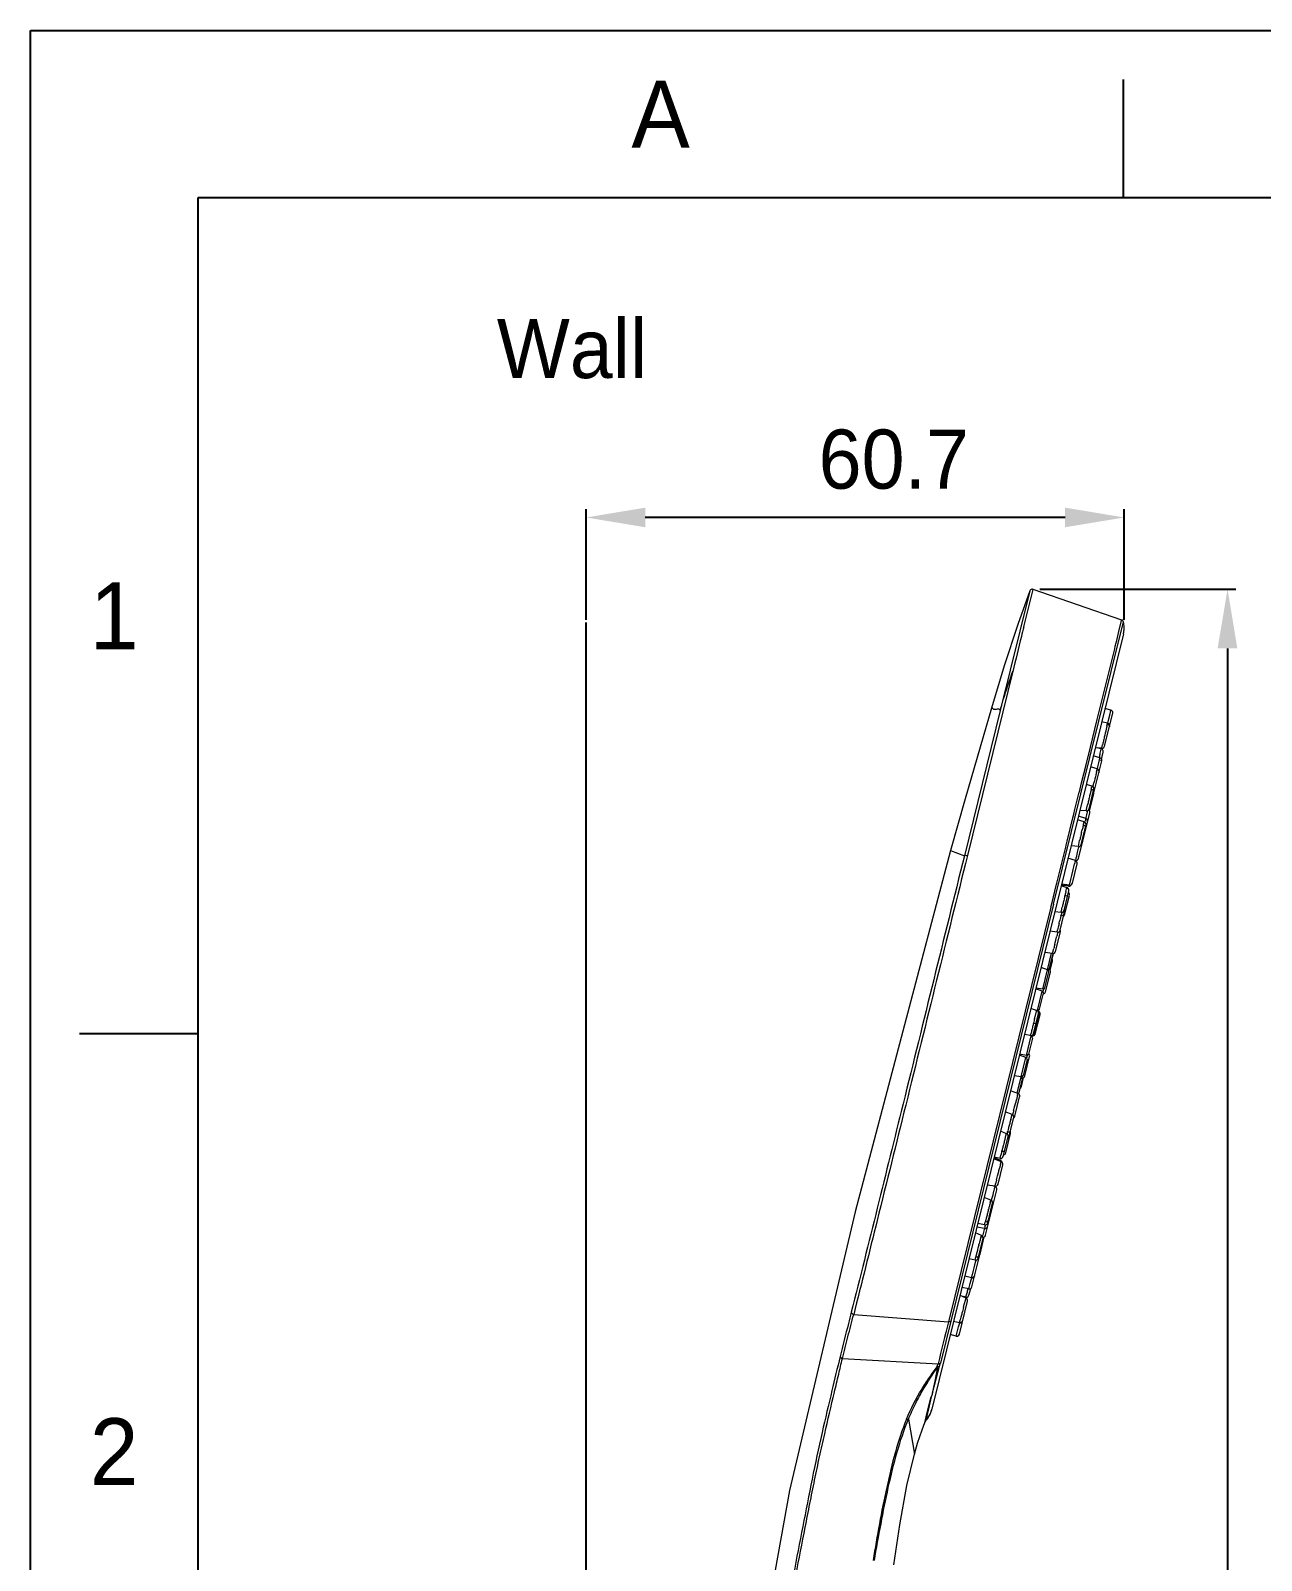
# Model space of a CAD drawing. Extents: x 8886 to 9306, y -19565 to -18971.
# Drawn here: x 8885.7 to 8989.9, y -19100.6 to -18971.2 of the extents above; entities that cross this region are included whole.
import ezdxf

# ---------------------------------------------------------------- set-up
doc = ezdxf.new("R2010")
doc.units = 0
doc.header["$MEASUREMENT"] = 0
doc.linetypes.add('HIDDEN2', pattern=[4.7625, 3.175, -1.5875])
doc.layers.get('0').update_dxf_attribs({"linetype": 'CONTINUOUS'})
doc.layers.get('DEFPOINTS').update_dxf_attribs({"linetype": 'CONTINUOUS'})
doc.layers.add('1', color=4, linetype='HIDDEN2', lineweight=13)
doc.layers.add('5', color=2, linetype='CONTINUOUS', lineweight=9)
doc.layers.add('DIM', color=2, linetype='CONTINUOUS')
doc.styles.get("Standard").update_dxf_attribs({"font": ''})
doc.styles.get('Standard').set_extended_font_data('Gulim')
doc.dimstyles.new('STANDARD$0', dxfattribs={"dimtxt": 3.5, "dimasz": 2.5, "dimexe": 0.7, "dimexo": 0.7, "dimgap": 0.5, "dimtad": 3, "dimdec": 4, "dimdsep": 46, "dimtxsty": 'Standard', "dimcen": 0, "dimclrd": 2, "dimclre": 2, "dimclrt": 4, "dimadec": 0, "dimazin": 0, "dimtp": 0.2, "dimtm": 0.1, "dimtfac": 0.5, "dimtdec": 4, "dimtmove": 1, "dimatfit": 3, "dimfxl": 1, "dimtolj": 1, "dimarcsym": 0})

# ---------------------------------------------------------------- blocks, each defined once
blk = doc.blocks.new('*D8')
at = {"layer": '5', "color": 2, "lineweight": -2, "transparency": 16777216}
for p, q in [((8932.76, -19021.05), (8932.76, -19011.68)), ((8978.28, -19021.05), (8978.28, -19011.68)), ((8973.28, -19012.38), (8937.76, -19012.38))]:
    blk.add_line(p, q, dxfattribs=at)
at = {"layer": '5', "color": 2, "transparency": 16777216}
for points in [[(8937.76, -19011.55), (8937.76, -19013.21), (8932.76, -19012.38)], [(8973.28, -19011.55), (8973.28, -19013.21), (8978.28, -19012.38)]]:
    blk.add_solid(points, dxfattribs=at)
at = {"layer": 'DEFPOINTS', "color": 0, "transparency": 16777216}
for p in [(8932.76, -19012.38), (8932.76, -19021.75), (8978.28, -19021.75)]:
    blk.add_point(p, dxfattribs=at)
at = {"layer": '5', "color": 4, "transparency": 16777216, "insert": (8958.79, -19007.48), "char_height": 5, "attachment_point": 5, "bg_fill": 3, "box_fill_scale": 1.25, "bg_fill_color": 256, "bg_fill_true_color": 13158600, "bg_fill_transparency": 0}
blk.add_mtext('\\A1;60.7', dxfattribs=at)
blk = doc.blocks.new('*D9')
at = {"layer": '5', "color": 2, "lineweight": -2, "transparency": 16777216}
for p, q in [((8971.16, -19018.45), (8987.73, -19018.45)), ((8987.03, -19023.45), (8987.03, -19231.8)), ((8933.5, -19236.8), (8987.73, -19236.8))]:
    blk.add_line(p, q, dxfattribs=at)
at = {"layer": '5', "color": 2, "transparency": 16777216}
for points in [[(8986.19, -19023.45), (8987.86, -19023.45), (8987.03, -19018.45)], [(8986.19, -19231.8), (8987.86, -19231.8), (8987.03, -19236.8)]]:
    blk.add_solid(points, dxfattribs=at)
at = {"layer": 'DEFPOINTS', "color": 0, "transparency": 16777216}
for p in [(8970.46, -19018.45), (8932.8, -19236.8), (8987.03, -19236.8)]:
    blk.add_point(p, dxfattribs=at)
at = {"layer": '5', "color": 4, "transparency": 16777216, "insert": (8981.93, -19113.39), "char_height": 5, "attachment_point": 5, "rotation": 90, "bg_fill": 3, "box_fill_scale": 1.25, "bg_fill_color": 256, "bg_fill_true_color": 13158600, "bg_fill_transparency": 0}
blk.add_mtext('\\A1;291.1', dxfattribs=at)

msp = doc.modelspace()

# ---------------------------------------------------------------- linework, layer by layer
for p, q in [((8978.227, -18985.34), (8978.227, -18975.34)), ((8899.883, -18985.34), (8899.883, -19550.997)), ((9291.6, -18985.34), (8899.883, -18985.34)), ((8899.883, -19056.047), (8889.883, -19056.047))]:
    msp.add_line(p, q)
msp.add_point((8899.883, -19056.047))
at = {"layer": '1', "color": 7, "linetype": 'Continuous'}
for p, q in [((8970.289, -19018.592), (8967.787, -19028.702)), ((8970.288, -19018.592), (8969.272, -19021.434)), ((8969.786, -19021.639), (8970.514, -19018.692)), ((8970.514, -19018.692), (8970.572, -19018.46)), ((8978.079, -19021.055), (8970.572, -19018.459)), ((8976.15, -19029.6), (8978.232, -19021.217)), ((8977.84, -19022.022), (8978.07, -19021.091)), ((8978.071, -19021.087), (8978.079, -19021.055)), ((8978.143, -19021.095), (8978.078, -19021.056)), ((8978.218, -19022.228), (8962.009, -19087.817)), ((8977.652, -19022.784), (8977.84, -19022.022)), ((8975.998, -19029.475), (8977.48, -19023.478)), ((8977.48, -19023.478), (8977.529, -19023.279)), ((8977.529, -19023.279), (8977.554, -19023.18)), ((8977.554, -19023.18), (8977.582, -19023.066)), ((8977.582, -19023.066), (8977.652, -19022.784)), ((8968.868, -19025.389), (8965.016, -19040.978)), ((8967.797, -19028.705), (8964.762, -19040.99)), ((8977.149, -19028.672), (8976.656, -19028.55)), ((8976.982, -19029.426), (8977.056, -19029.097)), ((8977.049, -19030.019), (8977.315, -19028.945)), ((8977.056, -19029.097), (8977.112, -19028.85)), ((8977.112, -19028.85), (8977.15, -19028.672)), ((8972.314, -19045.099), (8976.15, -19029.6)), ((8975.423, -19031.803), (8975.998, -19029.475)), ((8976.876, -19029.784), (8976.381, -19029.659)), ((8976.628, -19031.723), (8977.04, -19030.056)), ((8976.823, -19030.004), (8976.863, -19029.835)), ((8976.863, -19029.835), (8976.877, -19029.784)), ((8976.973, -19029.835), (8976.877, -19029.784)), ((8976.9, -19029.789), (8976.982, -19029.426)), ((8977.037, -19029.936), (8976.973, -19029.835)), ((8977.026, -19029.982), (8977.036, -19030.057)), ((8977.036, -19030.057), (8977.03, -19030.096)), ((8977.04, -19030.056), (8977.037, -19029.936)), ((8976.397, -19031.895), (8976.455, -19031.619)), ((8975.053, -19033.299), (8975.423, -19031.803)), ((8976.234, -19032.707), (8975.668, -19032.546)), ((8975.751, -19035.57), (8976.391, -19032.978)), ((8976.398, -19031.895), (8975.837, -19031.864)), ((8976.34, -19031.958), (8976.018, -19031.874)), ((8976.135, -19033.14), (8976.193, -19032.887)), ((8976.184, -19032.691), (8976.194, -19032.647)), ((8976.193, -19032.887), (8976.235, -19032.707)), ((8976.265, -19032.328), (8976.315, -19032.095)), ((8976.315, -19032.095), (8976.34, -19031.974)), ((8976.323, -19032.959), (8976.503, -19032.23)), ((8976.34, -19031.974), (8976.341, -19031.958)), ((8974.678, -19034.818), (8975.053, -19033.299)), ((8976.004, -19033.643), (8975.437, -19033.48)), ((8975.95, -19033.862), (8975.991, -19033.694)), ((8975.991, -19033.694), (8976.004, -19033.643)), ((8976.095, -19033.695), (8976.004, -19033.643)), ((8976.016, -19033.648), (8976.059, -19033.463)), ((8976.059, -19033.463), (8976.135, -19033.14)), ((8976.157, -19033.796), (8976.095, -19033.695)), ((8976.146, -19033.842), (8976.156, -19033.915)), ((8976.156, -19033.915), (8976.15, -19033.954)), ((8976.16, -19033.914), (8976.157, -19033.796)), ((8974.477, -19035.628), (8974.491, -19035.574)), ((8974.491, -19035.574), (8974.678, -19034.818)), ((8975.567, -19035.1), (8975.07, -19034.964)), ((8975.315, -19037.037), (8975.727, -19035.371)), ((8975.496, -19035.368), (8975.545, -19035.175)), ((8975.545, -19035.175), (8975.567, -19035.1)), ((8975.659, -19035.151), (8975.567, -19035.1)), ((8975.648, -19035.147), (8975.653, -19035.124)), ((8975.653, -19035.124), (8975.721, -19034.832)), ((8975.723, -19035.252), (8975.659, -19035.151)), ((8975.693, -19035.673), (8975.751, -19035.57)), ((8975.727, -19035.371), (8975.723, -19035.252)), ((8964.825, -19036.192), (8963.579, -19040.553)), ((8974.12, -19037.076), (8974.477, -19035.628)), ((8975.08, -19037.207), (8975.185, -19036.697)), ((8975.345, -19037.212), (8975.708, -19035.745)), ((8975.645, -19035.702), (8975.693, -19035.673)), ((8973.456, -19039.76), (8973.946, -19037.778)), ((8973.946, -19037.778), (8974.022, -19037.47)), ((8974.022, -19037.47), (8974.12, -19037.076)), ((8974.9, -19038.12), (8974.333, -19037.949)), ((8975.038, -19037.847), (8974.409, -19037.643)), ((8974.421, -19041.218), (8975.371, -19037.371)), ((8975.08, -19037.207), (8974.526, -19037.166)), ((8974.831, -19038.388), (8974.879, -19038.195)), ((8974.879, -19038.195), (8974.9, -19038.121)), ((8974.989, -19038.172), (8974.9, -19038.121)), ((8974.965, -19038.146), (8974.984, -19038.068)), ((8975.051, -19038.272), (8974.989, -19038.172)), ((8975.026, -19037.897), (8975.038, -19037.847)), ((8975.041, -19037.857), (8975.119, -19037.533)), ((8975.119, -19037.533), (8975.179, -19037.281)), ((8975.179, -19037.281), (8975.209, -19037.159)), ((8974.645, -19040.046), (8975.054, -19038.39)), ((8974.678, -19039.02), (8974.714, -19038.868)), ((8975.054, -19038.39), (8975.051, -19038.272)), ((8963.579, -19040.553), (8964.762, -19040.99)), ((8973.136, -19041.057), (8973.332, -19040.264)), ((8973.332, -19040.264), (8973.375, -19040.089)), ((8973.375, -19040.089), (8973.456, -19039.76)), ((8974.404, -19040.216), (8973.788, -19040.153)), ((8974.267, -19041.015), (8974.344, -19040.7)), ((8974.344, -19040.7), (8974.43, -19040.345)), ((8974.404, -19040.215), (8974.514, -19039.717)), ((8974.43, -19040.345), (8974.463, -19040.209)), ((8972.582, -19043.3), (8973.136, -19041.057)), ((8974.159, -19041.409), (8973.529, -19041.201)), ((8973.9, -19043.323), (8974.307, -19041.677)), ((8973.976, -19042.149), (8974.054, -19041.829)), ((8974.175, -19041.388), (8974.05, -19041.373)), ((8974.054, -19041.829), (8974.092, -19041.676)), ((8974.14, -19041.484), (8974.159, -19041.409)), ((8974.174, -19041.388), (8974.179, -19041.373)), ((8974.179, -19041.373), (8974.209, -19041.249)), ((8974.209, -19041.249), (8974.226, -19041.183)), ((8974.226, -19041.183), (8974.267, -19041.015)), ((8972.559, -19043.391), (8972.582, -19043.3)), ((8973.653, -19043.493), (8973.769, -19043.002)), ((8973.769, -19043.002), (8973.85, -19042.668)), ((8973.85, -19042.668), (8973.937, -19042.306)), ((8973.937, -19042.306), (8973.976, -19042.149)), ((8972.149, -19045.051), (8972.559, -19043.391)), ((8973.449, -19043.702), (8972.949, -19043.548)), ((8973.576, -19043.559), (8972.963, -19043.492)), ((8973.653, -19043.493), (8972.984, -19043.408)), ((8973.191, -19045.634), (8973.601, -19043.971)), ((8973.244, -19045.981), (8973.649, -19044.343)), ((8973.262, -19044.406), (8973.283, -19044.32)), ((8973.359, -19044.019), (8973.416, -19043.805)), ((8973.416, -19043.805), (8973.446, -19043.707)), ((8973.575, -19043.559), (8973.585, -19043.529)), ((8973.575, -19043.559), (8973.659, -19043.553)), ((8973.659, -19043.553), (8973.761, -19043.493)), ((8973.761, -19043.493), (8973.774, -19043.47)), ((8972.314, -19045.099), (8962.73, -19083.909)), ((8972.08, -19045.33), (8963.409, -19080.418)), ((8972.08, -19045.33), (8972.149, -19045.051)), ((8972.948, -19045.804), (8972.406, -19045.745)), ((8972.855, -19047.287), (8973.264, -19045.633)), ((8973.261, -19045.515), (8973.232, -19045.467)), ((8973.264, -19045.633), (8973.261, -19045.515)), ((8972.61, -19047.456), (8972.653, -19047.246)), ((8972.782, -19046.691), (8972.822, -19046.524)), ((8972.933, -19046.067), (8972.954, -19045.982)), ((8972.61, -19047.456), (8972.002, -19047.382)), ((8972.407, -19048.502), (8972.448, -19048.332)), ((8972.448, -19048.332), (8972.494, -19048.142)), ((8972.477, -19049.082), (8972.883, -19047.44)), ((8972.494, -19048.142), (8972.56, -19047.874)), ((8972.56, -19047.874), (8972.581, -19047.789)), ((8972.656, -19047.489), (8972.667, -19047.446)), ((8972.227, -19049.256), (8971.561, -19049.165)), ((8971.804, -19050.634), (8972.147, -19049.245)), ((8971.972, -19050.522), (8972.286, -19049.25)), ((8972.191, -19049.678), (8972.297, -19049.249)), ((8972.227, -19049.256), (8972.328, -19048.826)), ((8971.802, -19050.642), (8971.245, -19050.445)), ((8971.397, -19052.282), (8971.802, -19050.642)), ((8971.564, -19052.17), (8971.898, -19050.819)), ((8971.635, -19052.492), (8972.041, -19050.846)), ((8971.804, -19050.634), (8971.765, -19050.628)), ((8972.015, -19050.688), (8972.206, -19049.913)), ((8971.355, -19052.451), (8970.797, -19052.255)), ((8971.397, -19052.282), (8970.812, -19052.196)), ((8970.95, -19054.092), (8971.355, -19052.451)), ((8971.117, -19053.979), (8971.451, -19052.629)), ((8971.017, -19054.141), (8970.386, -19053.922)), ((8970.622, -19056.029), (8971.032, -19054.368)), ((8970.691, -19056.043), (8971.1, -19054.389)), ((8970.754, -19056.055), (8971.161, -19054.408)), ((8970.95, -19054.092), (8970.81, -19054.071)), ((8970.951, -19054.137), (8970.955, -19054.125)), ((8971.036, -19054.171), (8970.956, -19054.123)), ((8971.013, -19054.157), (8971.017, -19054.141)), ((8970.503, -19056.223), (8969.842, -19056.12)), ((8970.014, -19057.876), (8970.42, -19056.236)), ((8970.42, -19056.236), (8970.286, -19056.189)), ((8970.44, -19056.211), (8970.442, -19056.194)), ((8970.44, -19056.211), (8970.533, -19056.206)), ((8970.503, -19056.223), (8970.506, -19056.208)), ((8970.533, -19056.206), (8970.634, -19056.146)), ((8970.608, -19055.145), (8970.896, -19055.216)), ((8970.634, -19056.146), (8970.691, -19056.043)), ((8970.516, -19056.414), (8970.182, -19057.763)), ((8969.973, -19058.045), (8969.415, -19057.849)), ((8970.014, -19057.876), (8969.43, -19057.79)), ((8969.567, -19059.686), (8969.973, -19058.045)), ((8970.068, -19058.223), (8969.736, -19059.569)), ((8969.874, -19059.616), (8970.281, -19057.97)), ((8969.567, -19059.686), (8968.983, -19059.599)), ((8969.222, -19061.082), (8969.565, -19059.693)), ((8969.66, -19059.874), (8969.347, -19061.142)), ((8969.565, -19059.693), (8969.528, -19059.68)), ((8969.586, -19060.518), (8969.777, -19059.743)), ((8969.629, -19059.76), (8969.643, -19059.709)), ((8969.298, -19061.11), (8968.666, -19060.88)), ((8969.032, -19063.022), (8969.439, -19061.375)), ((8969.251, -19061.286), (8969.298, -19061.11)), ((8969.356, -19061.148), (8969.476, -19060.667)), ((8969.467, -19060.658), (8969.528, -19060.622)), ((8969.528, -19060.622), (8969.585, -19060.519)), ((8968.798, -19062.88), (8968.226, -19062.663)), ((8968.928, -19062.572), (8968.949, -19062.487)), ((8968.949, -19062.487), (8969.015, -19062.22)), ((8969.015, -19062.22), (8969.106, -19061.859)), ((8968.528, -19064.799), (8968.936, -19063.145)), ((8968.681, -19063.303), (8968.798, -19062.88)), ((8968.843, -19062.916), (8968.854, -19062.873)), ((8968.328, -19064.501), (8967.821, -19064.299)), ((8968.052, -19066.426), (8968.463, -19064.764)), ((8968.266, -19066.124), (8968.673, -19064.477)), ((8968.416, -19064.345), (8968.437, -19064.26)), ((8968.416, -19064.345), (8968.523, -19064.359)), ((8967.876, -19066.874), (8967.243, -19066.637)), ((8967.838, -19066.779), (8967.264, -19066.553)), ((8967.792, -19066.593), (8967.278, -19066.497)), ((8967.933, -19065.969), (8967.955, -19065.883)), ((8967.575, -19068.054), (8967.665, -19067.695)), ((8967.608, -19068.785), (8968.015, -19067.14)), ((8967.665, -19067.695), (8967.683, -19067.622)), ((8967.683, -19067.622), (8967.75, -19067.361)), ((8967.818, -19067.093), (8967.876, -19066.874)), ((8967.832, -19066.809), (8967.837, -19066.778)), ((8967.909, -19066.824), (8967.837, -19066.778)), ((8966.544, -19073.091), (8967.495, -19069.244)), ((8967.353, -19068.954), (8966.698, -19068.844)), ((8967.356, -19068.979), (8967.239, -19068.934)), ((8967.278, -19069.299), (8967.306, -19069.184)), ((8967.306, -19069.184), (8967.322, -19069.118)), ((8967.322, -19069.118), (8967.353, -19068.994)), ((8967.353, -19068.954), (8967.403, -19068.745)), ((8967.353, -19068.994), (8967.356, -19068.979)), ((8967.403, -19068.745), (8967.417, -19068.686)), ((8967.488, -19068.4), (8967.575, -19068.054)), ((8967.013, -19070.123), (8966.439, -19069.892)), ((8966.738, -19072.041), (8967.147, -19070.386)), ((8966.954, -19070.331), (8967.013, -19070.123)), ((8967.062, -19070.157), (8967.096, -19070.02)), ((8967.096, -19070.02), (8967.186, -19069.665)), ((8967.186, -19069.665), (8967.264, -19069.352)), ((8967.264, -19069.352), (8967.278, -19069.299)), ((8966.793, -19070.941), (8966.807, -19070.888)), ((8966.21, -19073.1), (8965.701, -19072.879)), ((8966.471, -19072.515), (8965.819, -19072.402)), ((8966.476, -19072.208), (8965.894, -19072.096)), ((8966.148, -19073.303), (8966.21, -19073.1)), ((8966.301, -19073.203), (8966.333, -19073.08)), ((8966.333, -19073.08), (8966.342, -19073.044)), ((8966.342, -19073.044), (8966.396, -19072.83)), ((8966.396, -19072.83), (8966.478, -19072.505)), ((8966.471, -19072.515), (8966.483, -19072.464)), ((8966.477, -19072.209), (8966.524, -19072)), ((8966.526, -19072.294), (8966.534, -19072.262)), ((8966.534, -19072.262), (8966.538, -19072.244)), ((8966.538, -19072.244), (8966.546, -19072.216)), ((8965.927, -19075.026), (8966.339, -19073.361)), ((8965.979, -19073.923), (8965.993, -19073.871)), ((8966.084, -19074.687), (8966.447, -19073.219)), ((8966.287, -19073.26), (8966.295, -19073.229)), ((8965.66, -19075.192), (8965.157, -19075.08)), ((8965.401, -19077.453), (8966.04, -19074.864)), ((8965.58, -19075.851), (8965.705, -19075.371)), ((8965.66, -19075.192), (8965.721, -19074.922)), ((8965.705, -19075.371), (8965.753, -19075.187)), ((8966.038, -19074.743), (8966.009, -19074.695)), ((8966.027, -19074.79), (8966.084, -19074.687)), ((8966.041, -19074.861), (8966.038, -19074.743)), ((8965.367, -19076.684), (8964.79, -19076.565)), ((8965.25, -19077.185), (8965.335, -19076.86)), ((8965.335, -19076.86), (8965.381, -19076.685)), ((8965.368, -19076.684), (8965.379, -19076.633)), ((8965.379, -19076.633), (8965.423, -19076.462)), ((8965.423, -19076.462), (8965.431, -19076.43)), ((8965.493, -19076.189), (8965.58, -19075.851)), ((8965.574, -19076.621), (8965.632, -19076.518)), ((8965.586, -19076.575), (8965.628, -19076.515)), ((8965.628, -19076.515), (8965.642, -19076.478)), ((8964.901, -19078.415), (8964.391, -19078.181)), ((8964.88, -19078.332), (8964.555, -19078.257)), ((8965.135, -19077.62), (8964.559, -19077.499)), ((8964.887, -19078.317), (8964.944, -19078.122)), ((8965.092, -19078.272), (8965.151, -19078.168)), ((8965.136, -19077.62), (8965.193, -19077.402)), ((8965.151, -19078.167), (8965.295, -19077.585)), ((8965.193, -19077.402), (8965.25, -19077.185)), ((8964.339, -19081.452), (8965.026, -19078.674)), ((8964.686, -19079.194), (8964.75, -19078.958)), ((8964.75, -19078.958), (8964.879, -19078.488)), ((8964.879, -19078.488), (8964.901, -19078.415)), ((8964.881, -19078.333), (8964.887, -19078.317)), ((8965.026, -19078.673), (8965.022, -19078.554)), ((8955.393, -19079.793), (8963.408, -19080.418)), ((8964.342, -19080.506), (8963.846, -19080.386)), ((8964.185, -19081.184), (8964.274, -19080.851)), ((8964.274, -19080.851), (8964.372, -19080.487)), ((8964.342, -19080.506), (8964.354, -19080.455)), ((8964.354, -19080.455), (8964.397, -19080.284)), ((8964.397, -19080.284), (8964.406, -19080.251)), ((8964.555, -19080.446), (8964.613, -19080.342)), ((8964.566, -19080.4), (8964.61, -19080.339)), ((8964.61, -19080.339), (8964.623, -19080.301)), ((8964.066, -19081.617), (8963.572, -19081.495)), ((8964.067, -19081.617), (8964.127, -19081.399)), ((8964.127, -19081.399), (8964.185, -19081.184)), ((8954.441, -19083.523), (8962.536, -19083.969)), ((8962.058, -19086.41), (8962.653, -19084.169)), ((8962.45, -19084.221), (8962.498, -19084.226)), ((8961.733, -19087.636), (8961.963, -19086.765)), ((8961.968, -19086.777), (8961.997, -19086.639)), ((8960.025, -19088.641), (8960.536, -19091.598)), ((8961.464, -19088.717), (8961.56, -19088.313)), ((8961.539, -19088.72), (8961.747, -19087.787)), ((8961.56, -19088.313), (8961.702, -19087.755)), ((8961.702, -19087.755), (8961.733, -19087.636)), ((8961.747, -19087.787), (8961.751, -19087.766)), ((8961.411, -19088.935), (8961.464, -19088.717))]:
    msp.add_line(p, q, dxfattribs=at)
for points in [[(8970.572, -19018.46), (8970.523, -19018.448), (8970.46, -19018.45), (8970.404, -19018.468), (8970.357, -19018.497), (8970.322, -19018.534), (8970.297, -19018.574), (8970.289, -19018.592)], [(8969.272, -19021.434), (8968.137, -19024.938), (8967.043, -19028.507)], [(8967.06, -19028.512), (8966.347, -19030.935), (8964.825, -19036.192)], [(8977.315, -19028.945), (8977.312, -19028.825), (8977.248, -19028.724), (8977.15, -19028.672)], [(8976.397, -19031.895), (8976.466, -19031.888), (8976.569, -19031.828), (8976.628, -19031.724)], [(8976.391, -19032.978), (8976.389, -19032.86), (8976.327, -19032.76), (8976.235, -19032.707)], [(8976.503, -19032.23), (8976.5, -19032.11), (8976.436, -19032.009), (8976.341, -19031.958)], [(8975.708, -19035.744), (8975.705, -19035.626), (8975.703, -19035.623)], [(8975.08, -19037.207), (8975.153, -19037.201), (8975.256, -19037.141), (8975.315, -19037.037)], [(8963.579, -19040.553), (8955.522, -19071.1), (8949.951, -19094.697), (8946.564, -19113.501)], [(8974.404, -19040.215), (8974.486, -19040.209), (8974.587, -19040.149), (8974.645, -19040.046)], [(8973.601, -19043.971), (8973.598, -19043.852), (8973.534, -19043.751), (8973.449, -19043.702)], [(8972.948, -19045.803), (8973.028, -19045.798), (8973.132, -19045.738), (8973.191, -19045.634)], [(8972.61, -19047.456), (8972.696, -19047.45), (8972.798, -19047.39), (8972.855, -19047.287)], [(8972.206, -19049.913), (8972.204, -19049.795), (8972.166, -19049.734)], [(8971.032, -19054.368), (8971.029, -19054.249), (8970.965, -19054.148), (8970.888, -19054.102)], [(8971.1, -19054.389), (8971.097, -19054.271), (8971.036, -19054.171)], [(8970.37, -19056.198), (8970.459, -19056.193), (8970.563, -19056.134), (8970.622, -19056.029)], [(8968.936, -19063.145), (8968.934, -19063.027), (8968.872, -19062.926), (8968.798, -19062.88)], [(8968.463, -19064.764), (8968.46, -19064.644), (8968.396, -19064.543), (8968.328, -19064.501)], [(8968.422, -19064.931), (8968.47, -19064.902), (8968.528, -19064.799)], [(8967.792, -19066.593), (8967.89, -19066.59), (8967.994, -19066.53), (8968.052, -19066.426)], [(8967.971, -19066.95), (8967.971, -19066.924), (8967.909, -19066.824)], [(8967.147, -19070.386), (8967.144, -19070.268), (8967.082, -19070.168), (8967.013, -19070.123)], [(8966.339, -19073.361), (8966.335, -19073.241), (8966.271, -19073.14), (8966.21, -19073.1)], [(8966.477, -19072.209), (8966.579, -19072.205), (8966.68, -19072.145), (8966.738, -19072.042)], [(8965.66, -19075.192), (8965.765, -19075.19), (8965.869, -19075.13), (8965.927, -19075.026)], [(8965.368, -19076.684), (8965.473, -19076.681), (8965.574, -19076.621)], [(8964.881, -19078.333), (8964.989, -19078.331), (8965.092, -19078.272)], [(8965.136, -19077.62), (8965.242, -19077.617), (8965.343, -19077.557), (8965.4, -19077.454)], [(8965.022, -19078.554), (8964.959, -19078.453), (8964.901, -19078.415)], [(8964.342, -19080.506), (8964.451, -19080.505), (8964.555, -19080.446)], [(8964.067, -19081.617), (8964.177, -19081.617), (8964.28, -19081.557), (8964.339, -19081.453)], [(8960.536, -19091.598), (8960.804, -19090.681), (8961.185, -19089.541), (8961.411, -19088.935)], [(8958.805, -19100.965), (8959.298, -19097.596), (8959.902, -19094.268), (8960.536, -19091.598)]]:
    msp.add_lwpolyline(points, dxfattribs=at)
for centre, radius, start, end in [((8978.013, -19021.27), 0.225, 13.57483, 73.01682), ((8976.149, -19021.716), 2.131, 346.17686, 349.33895), ((8976.163, -19021.719), 2.117, 347.80624, 358.26564), ((8976.129, -19021.717), 2.151, 353.65591, 2.05211), ((8976.105, -19021.717), 2.175, 358.27163, 2.03529), ((9142.427, -19068.494), 170.019, 167.00838, 167.2501), ((9050.837, -19047.381), 76.027, 166.78708, 166.99498), ((9058.147, -19049.63), 83.653, 167.35966, 167.56669), ((9128.489, -19065.359), 155.733, 167.24336, 167.3764), ((8906.95, -19017.051), 70.979, 347.30702, 347.57044), ((9229.83, -19094.24), 260.961, 166.68401, 166.84102), ((9098.071, -19063.073), 125.566, 166.54779, 166.67612), ((9032.969, -19049.406), 59.163, 166.42766, 166.74959), ((9008.368, -19043.478), 33.858, 166.14076, 166.40949), ((9037.719, -19050.649), 64.071, 167.10942, 167.42341), ((9053.862, -19054.323), 80.627, 166.8612, 167.12306), ((9048.449, -19053.058), 75.069, 166.74434, 166.86242), ((9049.902, -19056.327), 77.111, 166.17265, 166.30321), ((8974.969, -19038.061), 0.225, 346.14403, 72.0378), ((8975.153, -19037.316), 0.225, 346.14233, 72.09174), ((9069.466, -19061.717), 97.468, 166.75321, 166.9548), ((9097.108, -19068.204), 125.86, 166.59266, 166.76233), ((9069.132, -19061.498), 97.092, 166.32341, 166.52189), ((9024.641, -19050.682), 51.306, 166.1348, 166.31145), ((8974.562, -19039.708), 0.225, 303.80613, 346.0943), ((9021.524, -19053.388), 48.857, 165.89741, 166.12953), ((8974.089, -19041.623), 0.225, 346.13959, 71.73077), ((8974.202, -19041.165), 0.225, 262.8958, 346.09461), ((8973.682, -19043.27), 0.225, 262.7254, 346.09872), ((9026.596, -19057.476), 54.912, 166.23097, 166.51573), ((9007.331, -19052.727), 35.07, 165.62309, 166.13065), ((8973.431, -19044.284), 0.225, 346.13281, 51.95508), ((8971.207, -19042.858), 2.471, 344.23436, 344.9793), ((9028.306, -19059.656), 57.016, 165.9253, 166.12325), ((9013.782, -19054.526), 41.763, 166.85705, 167.31453), ((9027.381, -19057.678), 55.722, 166.70364, 166.87999), ((9030.061, -19058.31), 58.476, 166.51234, 166.70528), ((9002.728, -19054.033), 30.832, 166.8558, 167.28348), ((9035.578, -19061.666), 64.557, 166.58688, 166.88912), ((9065, -19068.667), 94.8, 166.37489, 166.49252), ((9056.542, -19066.611), 86.096, 166.19541, 166.37871), ((8973.024, -19045.931), 0.225, 303.80208, 346.10551), ((9116.363, -19083.536), 148.158, 166.32201, 166.45119), ((9098.117, -19078.809), 129.312, 165.98299, 166.12029), ((8972.665, -19047.386), 0.225, 346.1265, 28.43747), ((8972.258, -19049.033), 0.225, 262.21837, 346.11173), ((8971.752, -19050.783), 0.15, 346.11912, 70.61912), ((8971.826, -19050.486), 0.15, 261.61912, 346.11912), ((8958.842, -19047.631), 13.384, 346.80341, 346.9402), ((8971.823, -19050.792), 0.225, 346.11961, 62.74248), ((8971.419, -19052.134), 0.15, 261.61912, 346.11912), ((8908.769, -19036.58), 64.649, 345.79617, 345.95249), ((8971.305, -19052.593), 0.15, 346.11912, 70.61912), ((8937.87, -19043.946), 34.63, 345.66337, 345.79731), ((8971.416, -19052.439), 0.225, 279.71943, 346.11872), ((9019.302, -19067.172), 50.157, 165.7044, 166.12606), ((8970.971, -19053.943), 0.15, 261.61912, 346.11912), ((8970.943, -19054.354), 0.225, 346.11625, 70.62307), ((8986.255, -19059.458), 16.222, 167.0196, 167.66281), ((8970.37, -19056.377), 0.15, 346.11912, 70.61912), ((9003.992, -19063.526), 34.419, 166.41516, 167.05282), ((8970.536, -19056.001), 0.225, 261.61505, 346.12198), ((9020.539, -19067.486), 51.433, 166.11622, 166.45681), ((8969.923, -19058.187), 0.15, 346.11912, 70.61912), ((8970.036, -19057.728), 0.15, 261.61912, 346.11912), ((8899.357, -19040.856), 72.761, 346.2945, 346.43424), ((8936.539, -19049.833), 34.51, 346.44243, 346.57469), ((8970.063, -19057.915), 0.225, 346.12123, 52.56001), ((8969.516, -19059.834), 0.15, 346.11912, 70.61912), ((8969.589, -19059.537), 0.15, 261.61912, 346.11912), ((8956.596, -19056.287), 13.488, 345.30179, 345.43545), ((8969.656, -19059.562), 0.225, 269.51521, 346.11713), ((9044.095, -19080.504), 77.273, 165.59915, 165.79071), ((8969.221, -19061.321), 0.225, 346.12377, 70.01978), ((9080.354, -19090.129), 114.783, 166.10921, 166.26383), ((9125.657, -19101.152), 161.407, 165.79228, 165.9103), ((9052.062, -19085.044), 86.169, 165.85953, 166.04274), ((9056.936, -19086.261), 91.192, 165.62975, 165.86588), ((9035.901, -19080.87), 69.478, 165.35413, 165.63161), ((8968.814, -19062.968), 0.225, 303.80095, 346.11449), ((9023.259, -19079.668), 56.996, 165.34886, 165.72696), ((9011.214, -19076.516), 44.546, 164.91875, 165.35273), ((9024.276, -19078.154), 57.541, 166.11524, 166.29544), ((8968.454, -19064.423), 0.225, 346.13357, 28.43644), ((8998.285, -19073.493), 31.27, 166.07659, 166.64253), ((9021.307, -19079.178), 54.984, 165.72015, 166.00716), ((8968.047, -19066.07), 0.225, 280.2827, 346.10479), ((9091.674, -19098.812), 127.853, 165.63574, 165.75933), ((8965.486, -19066.312), 2.398, 347.25729, 348.04144), ((8967.797, -19067.084), 0.225, 346.14018, 69.51294), ((8967.39, -19068.732), 0.225, 260.50742, 346.09797), ((8967.277, -19069.189), 0.225, 346.14257, 69.3423), ((9098.275, -19101.044), 134.799, 165.98554, 166.11088), ((9018.749, -19084.232), 53.629, 164.97653, 165.28187), ((8966.917, -19070.646), 0.225, 346.14466, 28.43107), ((9020.455, -19085.279), 55.541, 165.79886, 166.10351), ((9071.628, -19098.175), 108.314, 165.63622, 165.8266), ((9088.437, -19102.464), 125.662, 165.47196, 165.64302), ((9063.827, -19096.075), 100.236, 165.28076, 165.44678), ((8966.325, -19073.038), 0.225, 260.1464, 346.09511), ((8966.51, -19072.293), 0.225, 260.20006, 346.09349), ((9019.826, -19085.673), 54.954, 165.90853, 166.09187), ((8995.484, -19079.094), 29.815, 166.11589, 166.23557), ((9030.527, -19091.176), 66.814, 165.35763, 165.66642), ((9043.875, -19094.645), 80.605, 165.10291, 165.37013), ((9028.885, -19090.646), 65.091, 164.80211, 165.06489), ((8999.599, -19082.69), 34.744, 164.32543, 164.80357), ((9000.83, -19083.611), 36.168, 165.63038, 166.09846), ((9080.062, -19105.703), 118.31, 165.55467, 165.67488), ((8932.845, -19069.152), 33.328, 344.3864, 344.68847), ((8900.815, -19060.364), 66.542, 344.67264, 344.95693), ((9136.65, -19125.448), 178.076, 164.94536, 165.10508), ((9588.402, -19235.849), 644.031, 166.0343, 166.359676), ((9033.842, -19098.303), 71.744, 165.22892, 165.42629), ((9097.76, -19115.123), 137.838, 165.09706, 165.24232), ((8957.279, -19082.313), 5.511, 339.74431, 342.50794), ((8956.809, -19082.3), 6.135, 342.26039, 344.78759), ((8492.469, -18984.743), 480.458, 347.61808, 347.73885), ((9006.725, -19098.984), 46.4, 164.57103, 164.73246), ((8959.923, -19087.296), 2.151, 330.18621, 338.58233), ((8959.902, -19087.285), 2.175, 330.20304, 333.96589), ((8959.969, -19087.317), 2.1, 333.95963, 342.90724), ((8959.945, -19087.306), 2.127, 333.96981, 338.61146), ((8959.958, -19087.311), 2.113, 338.62023, 344.432), ((8959.904, -19087.297), 2.168, 342.90158, 346.10117), ((8959.934, -19087.304), 2.137, 344.43129, 346.12021), ((8962.115, -19089.208), 0.755, 139.73227, 158.77512)]:
    msp.add_arc(centre, radius, start, end, dxfattribs=at)
for points in [[(8978.217, -19021.222), (8978.207, -19021.174), (8978.18, -19021.127), (8978.143, -19021.095)], [(8976.863, -19029.835), (8976.934, -19029.852), (8977.003, -19029.913), (8977.026, -19029.982)], [(8975.991, -19033.694), (8976.026, -19033.704), (8976.06, -19033.724), (8976.087, -19033.749)], [(8976.087, -19033.749), (8976.114, -19033.774), (8976.135, -19033.807), (8976.146, -19033.842)], [(8965.38, -19076.633), (8965.416, -19076.641), (8965.455, -19076.64), (8965.49, -19076.63)], [(8965.49, -19076.63), (8965.526, -19076.62), (8965.56, -19076.601), (8965.586, -19076.575)], [(8964.354, -19080.455), (8964.39, -19080.464), (8964.43, -19080.464), (8964.467, -19080.455)], [(8964.467, -19080.455), (8964.504, -19080.445), (8964.539, -19080.426), (8964.566, -19080.4)], [(8962.653, -19084.169), (8962.614, -19084.208), (8962.554, -19084.23), (8962.499, -19084.23)], [(8961.539, -19088.72), (8961.663, -19088.574), (8961.772, -19088.412), (8961.856, -19088.239)], [(8961.539, -19088.72), (8961.633, -19088.61), (8961.717, -19088.491), (8961.789, -19088.365)]]:
    msp.add_open_spline(points, degree=3, dxfattribs=at)
for points, knots in [([(8978.279, -19021.783), (8978.28, -19021.737), (8978.28, -19021.548), (8978.255, -19021.359), (8978.224, -19021.219)], [0, 0, 0, 0, 0.2452454, 1, 1, 1, 1]), ([(8969.786, -19021.639), (8969.717, -19021.909), (8969.405, -19023.162), (8969.1, -19024.416), (8968.863, -19025.4)], [0, 0, 0, 0, 0.2161868, 1, 1, 1, 1]), ([(8967.798, -19028.704), (8967.878, -19028.398), (8968.198, -19027.281), (8968.577, -19026.182), (8968.868, -19025.388)], [0, 0, 0, 0, 0.2725014, 1, 1, 1, 1]), ([(8967.06, -19028.512), (8967.06, -19028.513), (8967.068, -19028.508), (8967.074, -19028.509), (8967.092, -19028.507), (8967.123, -19028.513), (8967.173, -19028.54), (8967.278, -19028.625), (8967.46, -19028.589), (8967.625, -19028.562), (8967.742, -19028.614), (8967.779, -19028.673), (8967.797, -19028.705)], [0, 0, 0, 0, 0.0044827, 0.0170014, 0.0364114, 0.0623917, 0.1368396, 0.2438427, 0.5504399, 0.7531275, 0.860895, 1, 1, 1, 1]), ([(8975.496, -19035.368), (8975.55, -19035.381), (8975.646, -19035.429), (8975.685, -19035.54), (8975.674, -19035.584)], [0, 0, 0, 0, 0.5513114, 1, 1, 1, 1]), ([(8974.831, -19038.388), (8974.883, -19038.402), (8974.976, -19038.451), (8975.012, -19038.559), (8975.001, -19038.602)], [0, 0, 0, 0, 0.5507531, 1, 1, 1, 1]), ([(8964.762, -19040.99), (8963.034, -19047.982), (8959.848, -19060.855), (8956.668, -19073.73), (8955.192, -19079.606)], [0, 0, 0, 0, 0.5431646, 1, 1, 1, 1]), ([(8965.016, -19040.978), (8963.28, -19048.012), (8960.735, -19058.297), (8957.532, -19071.237), (8956.062, -19077.142), (8955.393, -19079.793)], [0, 0, 0, 0, 0.5434926, 0.7948608, 1, 1, 1, 1]), ([(8964.762, -19040.99), (8964.777, -19040.962), (8964.884, -19040.95), (8964.963, -19040.964), (8965.016, -19040.978)], [0, 0, 0, 0, 0.3644076, 1, 1, 1, 1]), ([(8973.283, -19044.32), (8973.335, -19044.333), (8973.41, -19044.357), (8973.487, -19044.433), (8973.48, -19044.463)], [0, 0, 0, 0, 0.6357232, 1, 1, 1, 1]), ([(8972.948, -19045.803), (8972.946, -19045.803), (8972.95, -19045.787), (8972.95, -19045.77), (8972.959, -19045.73), (8972.973, -19045.655), (8973.001, -19045.526), (8973.025, -19045.417), (8973.039, -19045.355)], [0, 0, 0, 0, 0.0170366, 0.067037, 0.14993, 0.2644179, 0.5813389, 1, 1, 1, 1]), ([(8972.954, -19045.982), (8973.004, -19045.995), (8973.077, -19046.019), (8973.15, -19046.094), (8973.143, -19046.123)], [0, 0, 0, 0, 0.6357106, 1, 1, 1, 1]), ([(8970.698, -19054.787), (8970.722, -19054.693), (8970.756, -19054.56), (8970.801, -19054.395), (8970.828, -19054.294), (8970.851, -19054.216), (8970.867, -19054.152), (8970.88, -19054.127), (8970.884, -19054.101), (8970.888, -19054.102)], [0, 0, 0, 0, 0.4060181, 0.5786301, 0.7256501, 0.8435883, 0.9297009, 0.9821903, 1, 1, 1, 1]), ([(8970.37, -19056.198), (8970.366, -19056.197), (8970.376, -19056.17), (8970.375, -19056.14), (8970.392, -19056.071), (8970.402, -19056.022), (8970.408, -19055.992)], [0, 0, 0, 0, 0.0650307, 0.2566466, 0.5707074, 1, 1, 1, 1]), ([(8968.202, -19064.926), (8968.219, -19064.866), (8968.247, -19064.761), (8968.281, -19064.639), (8968.303, -19064.568), (8968.314, -19064.53), (8968.322, -19064.515), (8968.325, -19064.5), (8968.328, -19064.501)], [0, 0, 0, 0, 0.4193931, 0.7361907, 0.8504662, 0.9331797, 0.9830394, 1, 1, 1, 1]), ([(8968.523, -19064.359), (8968.531, -19064.359), (8968.56, -19064.358), (8968.589, -19064.354), (8968.608, -19064.346)], [0, 0, 0, 0, 0.2839612, 1, 1, 1, 1]), ([(8968.608, -19064.346), (8968.613, -19064.344), (8968.63, -19064.336), (8968.646, -19064.321), (8968.649, -19064.309)], [0, 0, 0, 0, 0.3024308, 1, 1, 1, 1]), ([(8967.792, -19066.593), (8967.791, -19066.593), (8967.793, -19066.582), (8967.794, -19066.569), (8967.8, -19066.541), (8967.81, -19066.487), (8967.831, -19066.394), (8967.85, -19066.315), (8967.861, -19066.269)], [0, 0, 0, 0, 0.0172086, 0.0666173, 0.1481414, 0.2609107, 0.5760461, 1, 1, 1, 1]), ([(8967.933, -19065.969), (8967.986, -19065.982), (8968.062, -19065.996), (8968.166, -19065.964), (8968.174, -19065.934)], [0, 0, 0, 0, 0.6357232, 1, 1, 1, 1]), ([(8966.539, -19071.94), (8966.592, -19071.951), (8966.697, -19071.951), (8966.78, -19071.872), (8966.79, -19071.829)], [0, 0, 0, 0, 0.5507532, 1, 1, 1, 1]), ([(8965.721, -19074.922), (8965.775, -19074.935), (8965.883, -19074.937), (8965.969, -19074.857), (8965.98, -19074.813)], [0, 0, 0, 0, 0.5513114, 1, 1, 1, 1]), ([(8955.192, -19079.606), (8955.11, -19079.926), (8954.79, -19081.177), (8954.472, -19082.429), (8954.243, -19083.362)], [0, 0, 0, 0, 0.2562231, 1, 1, 1, 1]), ([(8954.441, -19083.523), (8954.595, -19082.906), (8954.906, -19081.661), (8955.235, -19080.421), (8955.393, -19079.793)], [0, 0, 0, 0, 0.4956509, 1, 1, 1, 1]), ([(8955.192, -19079.606), (8955.194, -19079.65), (8955.248, -19079.744), (8955.341, -19079.784), (8955.393, -19079.793)], [0, 0, 0, 0, 0.4626035, 1, 1, 1, 1]), ([(8963.607, -19080.37), (8963.595, -19080.381), (8963.537, -19080.42), (8963.462, -19080.427), (8963.409, -19080.418)], [0, 0, 0, 0, 0.2299123, 1, 1, 1, 1]), ([(8954.243, -19083.362), (8954.005, -19084.317), (8953.503, -19086.459), (8952.668, -19089.903), (8951.863, -19093.74), (8951.074, -19097.735), (8950.306, -19101.76), (8949.338, -19107.145), (8948.688, -19111.199), (8948.283, -19113.906)], [0, 0, 0, 0, 0.0948993, 0.2119975, 0.3414037, 0.4727035, 0.6044233, 0.7362603, 1, 1, 1, 1]), ([(8954.243, -19083.362), (8954.248, -19083.382), (8954.285, -19083.463), (8954.374, -19083.512), (8954.441, -19083.523)], [0, 0, 0, 0, 0.2310422, 1, 1, 1, 1]), ([(8948.457, -19113.947), (8948.87, -19111.244), (8949.53, -19107.197), (8950.507, -19101.82), (8951.158, -19098.471), (8951.686, -19095.798), (8952.085, -19093.805), (8952.498, -19091.836), (8953.057, -19089.359), (8953.601, -19087.036), (8954.11, -19084.914), (8954.331, -19083.965), (8954.441, -19083.523)], [0, 0, 0, 0, 0.2644741, 0.3966168, 0.5285814, 0.5944257, 0.6600881, 0.7252044, 0.7889842, 0.9057388, 0.9559741, 1, 1, 1, 1]), ([(8959.866, -19088.641), (8960.228, -19087.773), (8960.843, -19086.572), (8961.784, -19085.144), (8962.229, -19084.517), (8962.45, -19084.221)], [0, 0, 0, 0, 0.5504397, 0.7840894, 1, 1, 1, 1]), ([(8960.025, -19088.641), (8960.216, -19088.186), (8960.606, -19087.339), (8961.426, -19085.862), (8962.078, -19084.859), (8962.499, -19084.23)], [0, 0, 0, 0, 0.2923566, 0.5515239, 1, 1, 1, 1]), ([(8962.499, -19084.23), (8962.458, -19084.437), (8962.378, -19084.835), (8962.279, -19085.32), (8962.214, -19085.683), (8962.164, -19085.941), (8962.096, -19086.178), (8962.061, -19086.337), (8962.058, -19086.411)], [0, 0, 0, 0, 0.2850672, 0.5466508, 0.6669697, 0.7831472, 0.900304, 1, 1, 1, 1]), ([(8962.536, -19083.969), (8962.554, -19083.972), (8962.623, -19083.975), (8962.694, -19083.946), (8962.73, -19083.909)], [0, 0, 0, 0, 0.2647124, 1, 1, 1, 1]), ([(8962.058, -19086.411), (8962.054, -19086.43), (8962.041, -19086.467), (8962.035, -19086.514), (8962.025, -19086.547), (8962.026, -19086.57), (8962.029, -19086.603), (8962.008, -19086.623), (8961.997, -19086.639)], [0, 0, 0, 0, 0.2532106, 0.4802168, 0.5946084, 0.6819227, 0.7654863, 1, 1, 1, 1]), ([(8959.866, -19088.641), (8959.488, -19089.545), (8958.87, -19091.464), (8957.922, -19095.455), (8957.373, -19098.532), (8957.031, -19100.596)], [0, 0, 0, 0, 0.2387529, 0.4899329, 1, 1, 1, 1]), ([(8957.147, -19100.609), (8957.324, -19099.573), (8957.697, -19097.509), (8958.299, -19094.436), (8959.026, -19091.465), (8959.65, -19089.546), (8960.025, -19088.641)], [0, 0, 0, 0, 0.2558185, 0.5104072, 0.7616918, 1, 1, 1, 1]), ([(8959.866, -19088.641), (8959.882, -19088.646), (8959.934, -19088.657), (8959.992, -19088.658), (8960.025, -19088.641)], [0, 0, 0, 0, 0.2983736, 1, 1, 1, 1])]:
    msp.add_open_spline(points, degree=3, knots=knots, dxfattribs=at)

# ---------------------------------------------------------------- texts
at = {"char_height": 5.657, "attachment_point": 5}
for s, width, insert in [('A', 10, (8939.055, -18978.269)), ('1', 50, (8892.813, -19020.694)), ('2', 50, (8892.813, -19091.401))]:
    msp.add_mtext_dynamic_manual_height_columns(s, width=width, gutter_width=12.5, heights=[0], dxfattribs=dict(at, insert=insert))
at = {"layer": 'DIM', "insert": (8925.198, -18995.593), "char_height": 5, "attachment_point": 1}
msp.add_mtext_dynamic_manual_height_columns('Wall', width=19.0186, gutter_width=12.5, heights=[0], dxfattribs=at)

# ---------------------------------------------------------------- next in the draw order: dimensions: what is measured, and where the dimension line sits
at = {"layer": '5'}
dim = msp.add_linear_dim(base=(8932.765, -19012.379), p1=(8978.28, -19021.753), p2=(8932.765, -19021.755), dimstyle='STANDARD$0', override={"dimtxt": 5, "dimasz": 5, "dimdec": 1, "dimlfac": 1.333333, "dimzin": 9, "dimtdec": 1, "dimfxl": 1.25, "dimtfill": 1}, dxfattribs=at)
dim.commit()
dim.dimension.update_dxf_attribs({"geometry": '*D8', "text_midpoint": (8958.795, -19010.547), "dimtype": 160})

# ---------------------------------------------------------------- next in the draw order: dimensions: what is measured, and where the dimension line sits
dim = msp.add_linear_dim(base=(8987.028, -19236.797), p1=(8970.46, -19018.45), p2=(8932.796, -19236.797), angle=90, dimstyle='STANDARD$0', override={"dimtxt": 5, "dimasz": 5, "dimdec": 1, "dimlfac": 1.333333, "dimzin": 9, "dimtdec": 1, "dimfxl": 1.25, "dimtfill": 1}, dxfattribs=at)
dim.commit()
dim.dimension.update_dxf_attribs({"geometry": '*D9', "text_midpoint": (8984.998, -19113.393), "dimtype": 160})

# ---------------------------------------------------------------- next in the draw order: linework, layer by layer
at = {"color": 7, "linetype": 'Continuous'}
msp.add_line((8932.776, -19319.6), (8932.765, -19021.259), dxfattribs=at)
msp.add_lwpolyline([(8885.742, -18971.199), (9305.742, -18971.199), (9305.742, -19565.138), (8885.742, -19565.138)], close=True)

doc.saveas('drawing.dxf')
